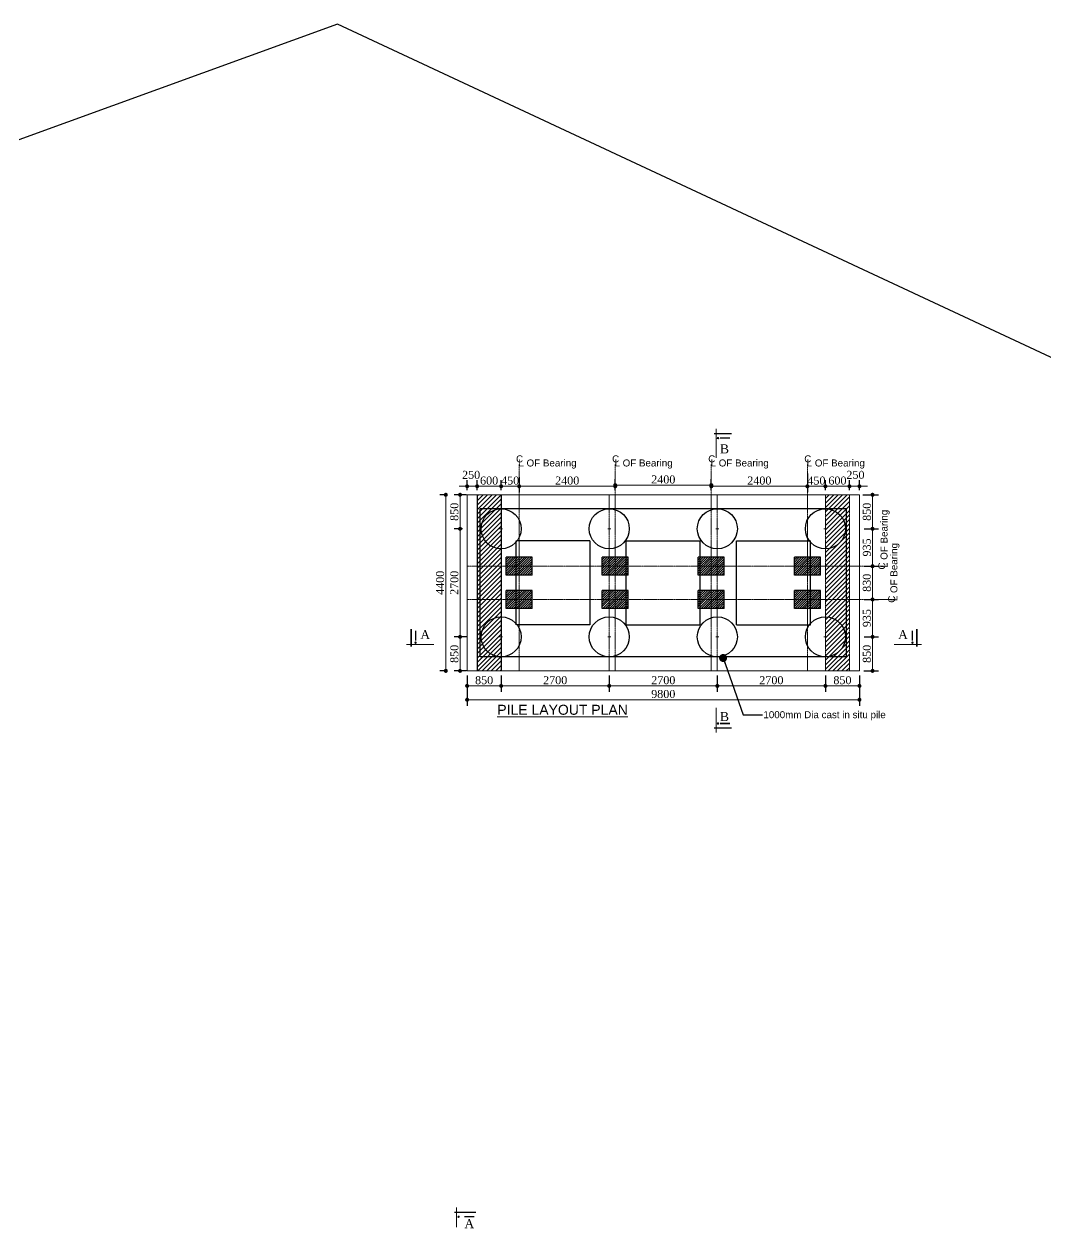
# Model space of a CAD drawing. Header units: millimetres. Extents: x -452357 to 35267, y 81803 to 461763.
# Drawn here: x -279601 to -254078, y 305054 to 335157 of the extents above; entities that cross this region are included whole.
import ezdxf

# ---------------------------------------------------------------- set-up
doc = ezdxf.new("R2010")
doc.units = ezdxf.units.MM
doc.header["$PDMODE"] = 2
doc.linetypes.add('CENTER', pattern=[2, 1.25, -0.25, 0.25, -0.25])
doc.linetypes.add('HIDDEN', pattern=[9.525, 6.35, -3.175])
doc.layers.get('Defpoints').update_dxf_attribs({"lineweight": 13})
for name, color, linetype, lineweight in [('Center Line', 34, 'Continuous', 15), ('Dimision', 96, 'Continuous', 18), ('hatch', 65, 'Continuous', 15), ('Hatching', 65, 'Continuous', 20), ('Pile', 11, 'Continuous', 15), ('Text', 7, 'Continuous', 15)]:
    doc.layers.add(name, color=color, linetype=linetype, lineweight=lineweight)
doc.layers.add('Pire Line', color=11, linetype='Continuous')
doc.styles.add('ROMANS', font='arial.ttf', dxfattribs={"height": 200})
doc.styles.get("Standard").update_dxf_attribs({"font": 'times.ttf'})
doc.linetypes.add('BATTING', pattern='A,0.00254,-2.54,[134,ltypeshp.shx,S=2.54,R=0,X=-2.54,Y=0],-5.08,[134,ltypeshp.shx,S=2.54,R=180,X=2.54,Y=0],-2.54', length=10.16254)
doc.dimstyles.new('ISO-25', dxfattribs={"dimtxt": 175, "dimasz": 100, "dimexe": 65, "dimexo": 115.625, "dimgap": 40, "dimtad": 1, "dimtoh": 1, "dimdec": 0, "dimtxsty": 'Standard', "dimblk": 'DOT', "dimcen": 300, "dimclrd": 256, "dimclre": 256, "dimclrt": 256, "dimadec": 0, "dimazin": 0, "dimtfac": 1, "dimtdec": 0, "dimtix": 1, "dimtmove": 0, "dimatfit": 3, "dimldrblk": 'DOT', "dimfxl": 75, "dimlwd": -1, "dimarcsym": 0})
pattern_1 = [(45, (99975.384, 181428.95), (-56.1266, 56.1266), [])]

# ---------------------------------------------------------------- blocks, each defined once
blk = doc.blocks.new('_Dot')
at = {"color": 0, "linetype": 'ByBlock', "lineweight": -2}
blk.add_line((-0.5, 0), (-1, 0), dxfattribs=at)
at = {"color": 0, "linetype": 'ByBlock', "const_width": 0.5}
blk.add_lwpolyline([(-0.25, 0, 1), (0.25, 0, 1)], format="xyb", close=True, dxfattribs=at)
blk = doc.blocks.new('*D639')
at = {"layer": 'Defpoints', "color": 0, "ltscale": 3, "transparency": 16777216}
for p in [(-260035, 324041), (-262435, 323609), (-262435, 323397)]:
    blk.add_point(p, dxfattribs=at)
at = {"layer": 'Dimision', "color": 1, "lineweight": -2, "ltscale": 3, "transparency": 16777216}
for p, q in [((-260035, 323925), (-260035, 323459)), ((-262435, 323513), (-262435, 323759))]:
    blk.add_line(p, q, dxfattribs=at)
at = {"layer": 'Dimision', "ltscale": 3, "transparency": 16777216}
blk.add_line((-260135, 323609), (-262335, 323609), dxfattribs=at)
at = {"layer": 'Dimision', "ltscale": 3, "transparency": 16777216, "xscale": 100, "yscale": 100, "zscale": 100, "rotation": 180}
blk.add_blockref('_Dot', (-262435, 323609), dxfattribs=at)
at = {"layer": 'Dimision', "ltscale": 3, "transparency": 16777216, "xscale": 100, "yscale": 100, "zscale": 100}
blk.add_blockref('_Dot', (-260035, 323609), dxfattribs=at)
at = {"layer": 'Dimision', "ltscale": 3, "transparency": 16777216, "insert": (-261235, 323751), "char_height": 200, "attachment_point": 5}
blk.add_mtext('2400', dxfattribs=at)
blk = doc.blocks.new('*D640')
at = {"layer": 'Defpoints', "color": 0, "ltscale": 3, "transparency": 16777216}
for p in [(-267235, 323949), (-267235, 323609), (-264835, 323397)]:
    blk.add_point(p, dxfattribs=at)
at = {"layer": 'Dimision', "color": 1, "lineweight": -2, "ltscale": 3, "transparency": 16777216}
for p, q in [((-267235, 323834), (-267235, 323459)), ((-264835, 323513), (-264835, 323759))]:
    blk.add_line(p, q, dxfattribs=at)
at = {"layer": 'Dimision', "ltscale": 3, "transparency": 16777216}
blk.add_line((-264935, 323609), (-267135, 323609), dxfattribs=at)
at = {"layer": 'Dimision', "ltscale": 3, "transparency": 16777216, "xscale": 100, "yscale": 100, "zscale": 100, "rotation": 180}
blk.add_blockref('_Dot', (-267235, 323609), dxfattribs=at)
at = {"layer": 'Dimision', "ltscale": 3, "transparency": 16777216, "xscale": 100, "yscale": 100, "zscale": 100}
blk.add_blockref('_Dot', (-264835, 323609), dxfattribs=at)
at = {"layer": 'Dimision', "ltscale": 3, "transparency": 16777216, "insert": (-266035, 323751), "char_height": 200, "attachment_point": 5}
blk.add_mtext('2400', dxfattribs=at)
blk = doc.blocks.new('*D641')
at = {"layer": 'Defpoints', "color": 0, "ltscale": 3, "transparency": 16777216}
for p in [(-267235, 323949), (-267685, 323609), (-267685, 323397)]:
    blk.add_point(p, dxfattribs=at)
at = {"layer": 'Dimision', "ltscale": 3, "transparency": 16777216}
for p, q in [((-267785, 323609), (-267885, 323609)), ((-267235, 323609), (-267685, 323609)), ((-267135, 323609), (-267035, 323609))]:
    blk.add_line(p, q, dxfattribs=at)
at = {"layer": 'Dimision', "color": 1, "lineweight": -2, "ltscale": 3, "transparency": 16777216}
for p, q in [((-267685, 323513), (-267685, 323759)), ((-267235, 323834), (-267235, 323459))]:
    blk.add_line(p, q, dxfattribs=at)
at = {"layer": 'Dimision', "ltscale": 3, "transparency": 16777216, "xscale": 100, "yscale": 100, "zscale": 100}
blk.add_blockref('_Dot', (-267685, 323609), dxfattribs=at)
at = {"layer": 'Dimision', "ltscale": 3, "transparency": 16777216, "xscale": 100, "yscale": 100, "zscale": 100, "rotation": 180}
blk.add_blockref('_Dot', (-267235, 323609), dxfattribs=at)
at = {"layer": 'Dimision', "ltscale": 3, "transparency": 16777216, "insert": (-267460, 323751), "char_height": 200, "attachment_point": 5}
blk.add_mtext('450', dxfattribs=at)
blk = doc.blocks.new('*D642')
at = {"layer": 'Defpoints', "color": 0, "ltscale": 0.25, "transparency": 16777216}
for p in [(-268285, 323609), (-268285, 323397), (-267685, 323397)]:
    blk.add_point(p, dxfattribs=at)
at = {"layer": 'Dimision', "color": 1, "lineweight": -2, "ltscale": 0.25, "transparency": 16777216}
for p, q in [((-268285, 323513), (-268285, 323759)), ((-267685, 323513), (-267685, 323759))]:
    blk.add_line(p, q, dxfattribs=at)
at = {"layer": 'Dimision', "ltscale": 0.25, "transparency": 16777216}
blk.add_line((-267785, 323609), (-268185, 323609), dxfattribs=at)
at = {"layer": 'Dimision', "ltscale": 0.25, "transparency": 16777216, "xscale": 100, "yscale": 100, "zscale": 100, "rotation": 180}
blk.add_blockref('_Dot', (-268285, 323609), dxfattribs=at)
at = {"layer": 'Dimision', "ltscale": 0.25, "transparency": 16777216, "xscale": 100, "yscale": 100, "zscale": 100}
blk.add_blockref('_Dot', (-267685, 323609), dxfattribs=at)
at = {"layer": 'Dimision', "ltscale": 0.25, "transparency": 16777216, "insert": (-267985, 323751), "char_height": 200, "attachment_point": 5}
blk.add_mtext('600', dxfattribs=at)
blk = doc.blocks.new('*D643')
at = {"layer": 'Defpoints', "color": 0, "ltscale": 0.25, "transparency": 16777216}
for p in [(-268535, 323609), (-268535, 323397), (-268285, 323397)]:
    blk.add_point(p, dxfattribs=at)
at = {"layer": 'Dimision', "ltscale": 0.25, "transparency": 16777216}
for p, q in [((-268635, 323609), (-268735, 323609)), ((-268285, 323609), (-268535, 323609)), ((-268185, 323609), (-268085, 323609))]:
    blk.add_line(p, q, dxfattribs=at)
at = {"layer": 'Dimision', "color": 1, "lineweight": -2, "ltscale": 0.25, "transparency": 16777216}
for p, q in [((-268535, 323513), (-268535, 323759)), ((-268285, 323513), (-268285, 323759))]:
    blk.add_line(p, q, dxfattribs=at)
at = {"layer": 'Dimision', "ltscale": 0.25, "transparency": 16777216, "xscale": 100, "yscale": 100, "zscale": 100}
blk.add_blockref('_Dot', (-268535, 323609), dxfattribs=at)
at = {"layer": 'Dimision', "ltscale": 0.25, "transparency": 16777216, "xscale": 100, "yscale": 100, "zscale": 100, "rotation": 180}
blk.add_blockref('_Dot', (-268285, 323609), dxfattribs=at)
at = {"layer": 'Dimision', "ltscale": 0.25, "transparency": 16777216, "insert": (-268435, 323893), "char_height": 200, "attachment_point": 5}
blk.add_mtext('250', dxfattribs=at)
blk = doc.blocks.new('*D644')
at = {"layer": 'Defpoints', "color": 0, "ltscale": 3, "transparency": 16777216}
for p in [(-260035, 323949), (-259585, 323609), (-259585, 323397)]:
    blk.add_point(p, dxfattribs=at)
at = {"layer": 'Dimision', "ltscale": 3, "transparency": 16777216}
for p, q in [((-260135, 323609), (-260235, 323609)), ((-260035, 323609), (-259585, 323609)), ((-259485, 323609), (-259385, 323609))]:
    blk.add_line(p, q, dxfattribs=at)
at = {"layer": 'Dimision', "color": 1, "lineweight": -2, "ltscale": 3, "transparency": 16777216}
for p, q in [((-260035, 323834), (-260035, 323459)), ((-259585, 323513), (-259585, 323759))]:
    blk.add_line(p, q, dxfattribs=at)
at = {"layer": 'Dimision', "ltscale": 3, "transparency": 16777216, "xscale": 100, "yscale": 100, "zscale": 100}
blk.add_blockref('_Dot', (-260035, 323609), dxfattribs=at)
at = {"layer": 'Dimision', "ltscale": 3, "transparency": 16777216, "xscale": 100, "yscale": 100, "zscale": 100, "rotation": 180}
blk.add_blockref('_Dot', (-259585, 323609), dxfattribs=at)
at = {"layer": 'Dimision', "ltscale": 3, "transparency": 16777216, "insert": (-259810, 323751), "char_height": 200, "attachment_point": 5}
blk.add_mtext('450', dxfattribs=at)
blk = doc.blocks.new('*D645')
at = {"layer": 'Defpoints', "color": 0, "ltscale": 0.25, "transparency": 16777216}
for p in [(-258985, 323609), (-259585, 323397), (-258985, 323397)]:
    blk.add_point(p, dxfattribs=at)
at = {"layer": 'Dimision', "color": 1, "lineweight": -2, "ltscale": 0.25, "transparency": 16777216}
for p, q in [((-259585, 323513), (-259585, 323759)), ((-258985, 323513), (-258985, 323759))]:
    blk.add_line(p, q, dxfattribs=at)
at = {"layer": 'Dimision', "ltscale": 0.25, "transparency": 16777216}
blk.add_line((-259485, 323609), (-259085, 323609), dxfattribs=at)
at = {"layer": 'Dimision', "ltscale": 0.25, "transparency": 16777216, "xscale": 100, "yscale": 100, "zscale": 100, "rotation": 180}
blk.add_blockref('_Dot', (-259585, 323609), dxfattribs=at)
at = {"layer": 'Dimision', "ltscale": 0.25, "transparency": 16777216, "xscale": 100, "yscale": 100, "zscale": 100}
blk.add_blockref('_Dot', (-258985, 323609), dxfattribs=at)
at = {"layer": 'Dimision', "ltscale": 0.25, "transparency": 16777216, "insert": (-259285, 323751), "char_height": 200, "attachment_point": 5}
blk.add_mtext('600', dxfattribs=at)
blk = doc.blocks.new('*D646')
at = {"layer": 'Defpoints', "color": 0, "ltscale": 0.25, "transparency": 16777216}
for p in [(-258735, 323609), (-258985, 323397), (-258735, 323397)]:
    blk.add_point(p, dxfattribs=at)
at = {"layer": 'Dimision', "ltscale": 0.25, "transparency": 16777216}
for p, q in [((-259085, 323609), (-259185, 323609)), ((-258985, 323609), (-258735, 323609)), ((-258635, 323609), (-258535, 323609))]:
    blk.add_line(p, q, dxfattribs=at)
at = {"layer": 'Dimision', "color": 1, "lineweight": -2, "ltscale": 0.25, "transparency": 16777216}
for p, q in [((-258985, 323513), (-258985, 323759)), ((-258735, 323513), (-258735, 323759))]:
    blk.add_line(p, q, dxfattribs=at)
at = {"layer": 'Dimision', "ltscale": 0.25, "transparency": 16777216, "xscale": 100, "yscale": 100, "zscale": 100}
blk.add_blockref('_Dot', (-258985, 323609), dxfattribs=at)
at = {"layer": 'Dimision', "ltscale": 0.25, "transparency": 16777216, "xscale": 100, "yscale": 100, "zscale": 100, "rotation": 180}
blk.add_blockref('_Dot', (-258735, 323609), dxfattribs=at)
at = {"layer": 'Dimision', "ltscale": 0.25, "transparency": 16777216, "insert": (-258835, 323893), "char_height": 200, "attachment_point": 5}
blk.add_mtext('250', dxfattribs=at)
blk = doc.blocks.new('*D647')
at = {"layer": 'Defpoints', "color": 0, "ltscale": 3, "transparency": 16777216}
for p in [(-268435, 323397), (-268712, 322547), (-268535, 322547)]:
    blk.add_point(p, dxfattribs=at)
at = {"layer": 'Dimision', "color": 1, "lineweight": -2, "ltscale": 3, "transparency": 16777216}
for p, q in [((-268551, 323397), (-268862, 323397)), ((-268651, 322547), (-268862, 322547))]:
    blk.add_line(p, q, dxfattribs=at)
at = {"layer": 'Dimision', "ltscale": 3, "transparency": 16777216}
blk.add_line((-268712, 323297), (-268712, 322647), dxfattribs=at)
at = {"layer": 'Dimision', "ltscale": 3, "transparency": 16777216, "xscale": 100, "yscale": 100, "zscale": 100}
for p, rotation in [((-268712, 323397), 90), ((-268712, 322547), 270)]:
    blk.add_blockref('_Dot', p, dxfattribs=dict(at, rotation=rotation))
at = {"layer": 'Dimision', "ltscale": 3, "transparency": 16777216, "insert": (-268854, 322972), "char_height": 200, "attachment_point": 5, "rotation": 90}
blk.add_mtext('850', dxfattribs=at)
blk = doc.blocks.new('*D648')
at = {"layer": 'Defpoints', "color": 0, "ltscale": 3, "transparency": 16777216}
for p in [(-268535, 322547), (-268712, 319847), (-268435, 319847)]:
    blk.add_point(p, dxfattribs=at)
at = {"layer": 'Dimision', "color": 1, "lineweight": -2, "ltscale": 3, "transparency": 16777216}
for p, q in [((-268651, 322547), (-268862, 322547)), ((-268551, 319847), (-268862, 319847))]:
    blk.add_line(p, q, dxfattribs=at)
at = {"layer": 'Dimision', "ltscale": 3, "transparency": 16777216}
blk.add_line((-268712, 322447), (-268712, 319947), dxfattribs=at)
at = {"layer": 'Dimision', "ltscale": 3, "transparency": 16777216, "xscale": 100, "yscale": 100, "zscale": 100}
for p, rotation in [((-268712, 322547), 90), ((-268712, 319847), 270)]:
    blk.add_blockref('_Dot', p, dxfattribs=dict(at, rotation=rotation))
at = {"layer": 'Dimision', "ltscale": 3, "transparency": 16777216, "insert": (-268854, 321197), "char_height": 200, "attachment_point": 5, "rotation": 90}
blk.add_mtext('2700', dxfattribs=at)
blk = doc.blocks.new('*D649')
at = {"layer": 'Defpoints', "color": 0, "ltscale": 3, "transparency": 16777216}
for p in [(-268435, 319847), (-268712, 318997), (-268435, 318997)]:
    blk.add_point(p, dxfattribs=at)
at = {"layer": 'Dimision', "color": 1, "lineweight": -2, "ltscale": 3, "transparency": 16777216}
for p, q in [((-268551, 319847), (-268862, 319847)), ((-268551, 318997), (-268862, 318997))]:
    blk.add_line(p, q, dxfattribs=at)
at = {"layer": 'Dimision', "ltscale": 3, "transparency": 16777216}
blk.add_line((-268712, 319747), (-268712, 319097), dxfattribs=at)
at = {"layer": 'Dimision', "ltscale": 3, "transparency": 16777216, "xscale": 100, "yscale": 100, "zscale": 100}
for p, rotation in [((-268712, 319847), 90), ((-268712, 318997), 270)]:
    blk.add_blockref('_Dot', p, dxfattribs=dict(at, rotation=rotation))
at = {"layer": 'Dimision', "ltscale": 3, "transparency": 16777216, "insert": (-268854, 319422), "char_height": 200, "attachment_point": 5, "rotation": 90}
blk.add_mtext('850', dxfattribs=at)
blk = doc.blocks.new('*D650')
at = {"layer": 'Defpoints', "color": 0, "ltscale": 3, "transparency": 16777216}
for p in [(-268535, 318997), (-258735, 318997), (-268535, 318276)]:
    blk.add_point(p, dxfattribs=at)
at = {"layer": 'Dimision', "color": 1, "lineweight": -2, "ltscale": 3, "transparency": 16777216}
for p, q in [((-268535, 318882), (-268535, 318126)), ((-258735, 318882), (-258735, 318126))]:
    blk.add_line(p, q, dxfattribs=at)
at = {"layer": 'Dimision', "ltscale": 3, "transparency": 16777216}
blk.add_line((-258835, 318276), (-268435, 318276), dxfattribs=at)
at = {"layer": 'Dimision', "ltscale": 3, "transparency": 16777216, "xscale": 100, "yscale": 100, "zscale": 100, "rotation": 180}
blk.add_blockref('_Dot', (-268535, 318276), dxfattribs=at)
at = {"layer": 'Dimision', "ltscale": 3, "transparency": 16777216, "xscale": 100, "yscale": 100, "zscale": 100}
blk.add_blockref('_Dot', (-258735, 318276), dxfattribs=at)
at = {"layer": 'Dimision', "ltscale": 3, "transparency": 16777216, "insert": (-263635, 318418), "char_height": 200, "attachment_point": 5}
blk.add_mtext('9800', dxfattribs=at)
blk = doc.blocks.new('*D651')
at = {"layer": 'Defpoints', "color": 0, "ltscale": 3, "transparency": 16777216}
for p in [(-269067, 323397), (-268922, 323397), (-268922, 318997)]:
    blk.add_point(p, dxfattribs=at)
at = {"layer": 'Dimision', "color": 1, "lineweight": -2, "ltscale": 3, "transparency": 16777216}
for p, q in [((-269038, 323397), (-269217, 323397)), ((-269038, 318997), (-269217, 318997))]:
    blk.add_line(p, q, dxfattribs=at)
at = {"layer": 'Dimision', "ltscale": 3, "transparency": 16777216}
blk.add_line((-269067, 319097), (-269067, 323297), dxfattribs=at)
at = {"layer": 'Dimision', "ltscale": 3, "transparency": 16777216, "xscale": 100, "yscale": 100, "zscale": 100}
for p, rotation in [((-269067, 323397), 90), ((-269067, 318997), 270)]:
    blk.add_blockref('_Dot', p, dxfattribs=dict(at, rotation=rotation))
at = {"layer": 'Dimision', "ltscale": 3, "transparency": 16777216, "insert": (-269209, 321197), "char_height": 200, "attachment_point": 5, "rotation": 90}
blk.add_mtext('4400', dxfattribs=at)
blk = doc.blocks.new('*D652')
at = {"layer": 'Defpoints', "color": 0, "ltscale": 3, "transparency": 16777216}
for p in [(-258731, 320782), (-258407, 320782), (-258735, 319847)]:
    blk.add_point(p, dxfattribs=at)
at = {"layer": 'Dimision', "color": 1, "lineweight": -2, "ltscale": 3, "transparency": 16777216}
for p, q in [((-258615, 320782), (-258257, 320782)), ((-258620, 319847), (-258257, 319847))]:
    blk.add_line(p, q, dxfattribs=at)
at = {"layer": 'Dimision', "ltscale": 3, "transparency": 16777216}
blk.add_line((-258407, 319947), (-258407, 320682), dxfattribs=at)
at = {"layer": 'Dimision', "ltscale": 3, "transparency": 16777216, "xscale": 100, "yscale": 100, "zscale": 100}
for p, rotation in [((-258407, 320782), 90), ((-258407, 319847), 270)]:
    blk.add_blockref('_Dot', p, dxfattribs=dict(at, rotation=rotation))
at = {"layer": 'Dimision', "ltscale": 3, "transparency": 16777216, "insert": (-258549, 320315), "char_height": 200, "attachment_point": 5, "rotation": 90}
blk.add_mtext('935', dxfattribs=at)
blk = doc.blocks.new('*D653')
at = {"layer": 'Defpoints', "color": 0, "ltscale": 3, "transparency": 16777216}
for p in [(-258736, 321612), (-258407, 321612), (-258731, 320782)]:
    blk.add_point(p, dxfattribs=at)
at = {"layer": 'Dimision', "color": 1, "lineweight": -2, "ltscale": 3, "transparency": 16777216}
for p, q in [((-258621, 321612), (-258257, 321612)), ((-258615, 320782), (-258257, 320782))]:
    blk.add_line(p, q, dxfattribs=at)
at = {"layer": 'Dimision', "ltscale": 3, "transparency": 16777216}
blk.add_line((-258407, 320882), (-258407, 321512), dxfattribs=at)
at = {"layer": 'Dimision', "ltscale": 3, "transparency": 16777216, "xscale": 100, "yscale": 100, "zscale": 100}
for p, rotation in [((-258407, 321612), 90), ((-258407, 320782), 270)]:
    blk.add_blockref('_Dot', p, dxfattribs=dict(at, rotation=rotation))
at = {"layer": 'Dimision', "ltscale": 3, "transparency": 16777216, "insert": (-258549, 321197), "char_height": 200, "attachment_point": 5, "rotation": 90}
blk.add_mtext('830', dxfattribs=at)
blk = doc.blocks.new('*D654')
at = {"layer": 'Defpoints', "color": 0, "ltscale": 3, "transparency": 16777216}
for p in [(-258735, 322547), (-258407, 322547), (-258736, 321612)]:
    blk.add_point(p, dxfattribs=at)
at = {"layer": 'Dimision', "color": 1, "lineweight": -2, "ltscale": 3, "transparency": 16777216}
for p, q in [((-258620, 322547), (-258257, 322547)), ((-258621, 321612), (-258257, 321612))]:
    blk.add_line(p, q, dxfattribs=at)
at = {"layer": 'Dimision', "ltscale": 3, "transparency": 16777216}
blk.add_line((-258407, 321712), (-258407, 322447), dxfattribs=at)
at = {"layer": 'Dimision', "ltscale": 3, "transparency": 16777216, "xscale": 100, "yscale": 100, "zscale": 100}
for p, rotation in [((-258407, 322547), 90), ((-258407, 321612), 270)]:
    blk.add_blockref('_Dot', p, dxfattribs=dict(at, rotation=rotation))
at = {"layer": 'Dimision', "ltscale": 3, "transparency": 16777216, "insert": (-258549, 322080), "char_height": 200, "attachment_point": 5, "rotation": 90}
blk.add_mtext('935', dxfattribs=at)
blk = doc.blocks.new('*D655')
at = {"layer": 'Defpoints', "color": 0, "ltscale": 3, "transparency": 16777216}
for p in [(-258735, 319847), (-258737, 318997), (-258407, 318997)]:
    blk.add_point(p, dxfattribs=at)
at = {"layer": 'Dimision', "color": 1, "lineweight": -2, "ltscale": 3, "transparency": 16777216}
for p, q in [((-258620, 319847), (-258257, 319847)), ((-258622, 318997), (-258257, 318997))]:
    blk.add_line(p, q, dxfattribs=at)
at = {"layer": 'Dimision', "ltscale": 3, "transparency": 16777216}
blk.add_line((-258407, 319747), (-258407, 319097), dxfattribs=at)
at = {"layer": 'Dimision', "ltscale": 3, "transparency": 16777216, "xscale": 100, "yscale": 100, "zscale": 100}
for p, rotation in [((-258407, 319847), 90), ((-258407, 318997), 270)]:
    blk.add_blockref('_Dot', p, dxfattribs=dict(at, rotation=rotation))
at = {"layer": 'Dimision', "ltscale": 3, "transparency": 16777216, "insert": (-258549, 319422), "char_height": 200, "attachment_point": 5, "rotation": 90}
blk.add_mtext('850', dxfattribs=at)
blk = doc.blocks.new('*D656')
at = {"layer": 'Defpoints', "color": 0, "ltscale": 3, "transparency": 16777216}
for p in [(-258764, 323397), (-258407, 323397), (-258735, 322547)]:
    blk.add_point(p, dxfattribs=at)
at = {"layer": 'Dimision', "color": 1, "lineweight": -2, "ltscale": 3, "transparency": 16777216}
for p, q in [((-258649, 323397), (-258257, 323397)), ((-258620, 322547), (-258257, 322547))]:
    blk.add_line(p, q, dxfattribs=at)
at = {"layer": 'Dimision', "ltscale": 3, "transparency": 16777216}
blk.add_line((-258407, 322647), (-258407, 323297), dxfattribs=at)
at = {"layer": 'Dimision', "ltscale": 3, "transparency": 16777216, "xscale": 100, "yscale": 100, "zscale": 100}
for p, rotation in [((-258407, 323397), 90), ((-258407, 322547), 270)]:
    blk.add_blockref('_Dot', p, dxfattribs=dict(at, rotation=rotation))
at = {"layer": 'Dimision', "ltscale": 3, "transparency": 16777216, "insert": (-258549, 322972), "char_height": 200, "attachment_point": 5, "rotation": 90}
blk.add_mtext('850', dxfattribs=at)
blk = doc.blocks.new('*D657')
at = {"layer": 'Defpoints', "color": 0, "ltscale": 3, "transparency": 16777216}
for p in [(-268535, 318997), (-267685, 318997), (-267685, 318621)]:
    blk.add_point(p, dxfattribs=at)
at = {"layer": 'Dimision', "color": 1, "lineweight": -2, "ltscale": 3, "transparency": 16777216}
for p, q in [((-268535, 318882), (-268535, 318471)), ((-267685, 318882), (-267685, 318471))]:
    blk.add_line(p, q, dxfattribs=at)
at = {"layer": 'Dimision', "ltscale": 3, "transparency": 16777216}
blk.add_line((-268435, 318621), (-267785, 318621), dxfattribs=at)
at = {"layer": 'Dimision', "ltscale": 3, "transparency": 16777216, "xscale": 100, "yscale": 100, "zscale": 100, "rotation": 180}
blk.add_blockref('_Dot', (-268535, 318621), dxfattribs=at)
at = {"layer": 'Dimision', "ltscale": 3, "transparency": 16777216, "xscale": 100, "yscale": 100, "zscale": 100}
blk.add_blockref('_Dot', (-267685, 318621), dxfattribs=at)
at = {"layer": 'Dimision', "ltscale": 3, "transparency": 16777216, "insert": (-268110, 318763), "char_height": 200, "attachment_point": 5}
blk.add_mtext('850', dxfattribs=at)
blk = doc.blocks.new('*D658')
at = {"layer": 'Defpoints', "color": 0, "ltscale": 0.25, "transparency": 16777216}
for p in [(-264835, 323638), (-264835, 323426), (-262435, 323397)]:
    blk.add_point(p, dxfattribs=at)
at = {"layer": 'Dimision', "color": 1, "lineweight": -2, "ltscale": 0.25, "transparency": 16777216}
for p, q in [((-264835, 323541), (-264835, 323788)), ((-262435, 323513), (-262435, 323788))]:
    blk.add_line(p, q, dxfattribs=at)
at = {"layer": 'Dimision', "ltscale": 0.25, "transparency": 16777216}
blk.add_line((-262535, 323638), (-264735, 323638), dxfattribs=at)
at = {"layer": 'Dimision', "ltscale": 0.25, "transparency": 16777216, "xscale": 100, "yscale": 100, "zscale": 100, "rotation": 180}
blk.add_blockref('_Dot', (-264835, 323638), dxfattribs=at)
at = {"layer": 'Dimision', "ltscale": 0.25, "transparency": 16777216, "xscale": 100, "yscale": 100, "zscale": 100}
blk.add_blockref('_Dot', (-262435, 323638), dxfattribs=at)
at = {"layer": 'Dimision', "ltscale": 0.25, "transparency": 16777216, "insert": (-263635, 323779), "char_height": 200, "attachment_point": 5}
blk.add_mtext('2400', dxfattribs=at)
blk = doc.blocks.new('*D659')
at = {"layer": 'Defpoints', "color": 0, "ltscale": 0.25, "transparency": 16777216}
for p in [(-267685, 318997), (-264985, 318997), (-264985, 318621)]:
    blk.add_point(p, dxfattribs=at)
at = {"layer": 'Dimision', "color": 1, "lineweight": -2, "ltscale": 0.25, "transparency": 16777216}
for p, q in [((-267685, 318882), (-267685, 318471)), ((-264985, 318882), (-264985, 318471))]:
    blk.add_line(p, q, dxfattribs=at)
at = {"layer": 'Dimision', "ltscale": 0.25, "transparency": 16777216}
blk.add_line((-267585, 318621), (-265085, 318621), dxfattribs=at)
at = {"layer": 'Dimision', "ltscale": 0.25, "transparency": 16777216, "xscale": 100, "yscale": 100, "zscale": 100, "rotation": 180}
blk.add_blockref('_Dot', (-267685, 318621), dxfattribs=at)
at = {"layer": 'Dimision', "ltscale": 0.25, "transparency": 16777216, "xscale": 100, "yscale": 100, "zscale": 100}
blk.add_blockref('_Dot', (-264985, 318621), dxfattribs=at)
at = {"layer": 'Dimision', "ltscale": 0.25, "transparency": 16777216, "insert": (-266335, 318763), "char_height": 200, "attachment_point": 5}
blk.add_mtext('2700', dxfattribs=at)
blk = doc.blocks.new('*D660')
at = {"layer": 'Defpoints', "color": 0, "ltscale": 0.25, "transparency": 16777216}
for p in [(-264985, 318997), (-262285, 318997), (-262285, 318621)]:
    blk.add_point(p, dxfattribs=at)
at = {"layer": 'Dimision', "color": 1, "lineweight": -2, "ltscale": 0.25, "transparency": 16777216}
for p, q in [((-264985, 318882), (-264985, 318471)), ((-262285, 318882), (-262285, 318471))]:
    blk.add_line(p, q, dxfattribs=at)
at = {"layer": 'Dimision', "ltscale": 0.25, "transparency": 16777216}
blk.add_line((-264885, 318621), (-262385, 318621), dxfattribs=at)
at = {"layer": 'Dimision', "ltscale": 0.25, "transparency": 16777216, "xscale": 100, "yscale": 100, "zscale": 100, "rotation": 180}
blk.add_blockref('_Dot', (-264985, 318621), dxfattribs=at)
at = {"layer": 'Dimision', "ltscale": 0.25, "transparency": 16777216, "xscale": 100, "yscale": 100, "zscale": 100}
blk.add_blockref('_Dot', (-262285, 318621), dxfattribs=at)
at = {"layer": 'Dimision', "ltscale": 0.25, "transparency": 16777216, "insert": (-263635, 318763), "char_height": 200, "attachment_point": 5}
blk.add_mtext('2700', dxfattribs=at)
blk = doc.blocks.new('*D661')
at = {"layer": 'Defpoints', "color": 0, "ltscale": 0.25, "transparency": 16777216}
for p in [(-262285, 318997), (-259585, 318997), (-259585, 318621)]:
    blk.add_point(p, dxfattribs=at)
at = {"layer": 'Dimision', "color": 1, "lineweight": -2, "ltscale": 0.25, "transparency": 16777216}
for p, q in [((-262285, 318882), (-262285, 318471)), ((-259585, 318882), (-259585, 318471))]:
    blk.add_line(p, q, dxfattribs=at)
at = {"layer": 'Dimision', "ltscale": 0.25, "transparency": 16777216}
blk.add_line((-262185, 318621), (-259685, 318621), dxfattribs=at)
at = {"layer": 'Dimision', "ltscale": 0.25, "transparency": 16777216, "xscale": 100, "yscale": 100, "zscale": 100, "rotation": 180}
blk.add_blockref('_Dot', (-262285, 318621), dxfattribs=at)
at = {"layer": 'Dimision', "ltscale": 0.25, "transparency": 16777216, "xscale": 100, "yscale": 100, "zscale": 100}
blk.add_blockref('_Dot', (-259585, 318621), dxfattribs=at)
at = {"layer": 'Dimision', "ltscale": 0.25, "transparency": 16777216, "insert": (-260935, 318763), "char_height": 200, "attachment_point": 5}
blk.add_mtext('2700', dxfattribs=at)
blk = doc.blocks.new('*D662')
at = {"layer": 'Defpoints', "color": 0, "ltscale": 0.25, "transparency": 16777216}
for p in [(-259585, 318997), (-258735, 318997), (-258735, 318621)]:
    blk.add_point(p, dxfattribs=at)
at = {"layer": 'Dimision', "color": 1, "lineweight": -2, "ltscale": 0.25, "transparency": 16777216}
for p, q in [((-259585, 318882), (-259585, 318471)), ((-258735, 318882), (-258735, 318471))]:
    blk.add_line(p, q, dxfattribs=at)
at = {"layer": 'Dimision', "ltscale": 0.25, "transparency": 16777216}
blk.add_line((-259485, 318621), (-258835, 318621), dxfattribs=at)
at = {"layer": 'Dimision', "ltscale": 0.25, "transparency": 16777216, "xscale": 100, "yscale": 100, "zscale": 100, "rotation": 180}
blk.add_blockref('_Dot', (-259585, 318621), dxfattribs=at)
at = {"layer": 'Dimision', "ltscale": 0.25, "transparency": 16777216, "xscale": 100, "yscale": 100, "zscale": 100}
blk.add_blockref('_Dot', (-258735, 318621), dxfattribs=at)
at = {"layer": 'Dimision', "ltscale": 0.25, "transparency": 16777216, "insert": (-259160, 318763), "char_height": 200, "attachment_point": 5}
blk.add_mtext('850', dxfattribs=at)

msp = doc.modelspace()

# ---------------------------------------------------------------- hatches: boundary and pattern name
at = {"layer": 'hatch', "ltscale": 10}
h = msp.add_hatch(dxfattribs=at)
h.set_pattern_fill('_USER', color=256, scale=40, angle=45, style=0, pattern_type=0)
h.set_pattern_definition([(45, (118796.564, 208457.382), (-28.2842712, 28.2842712), [])])
h.paths.add_polyline_path([(-267560.1, 321387.4), (-267560.1, 321837.4), (-266910.1, 321837.4), (-266910.1, 321387.4)])
h = msp.add_hatch(dxfattribs=at)
h.set_pattern_fill('_USER', color=256, scale=40, angle=45, style=0, pattern_type=0)
h.set_pattern_definition([(45, (121196.564, 208457.382), (-28.2842712, 28.2842712), [])])
h.paths.add_polyline_path([(-265160.1, 321387.4), (-265160.1, 321837.4), (-264510.1, 321837.4), (-264510.1, 321387.4)])
h = msp.add_hatch(dxfattribs=at)
h.set_pattern_fill('_USER', color=256, scale=40, angle=45, style=0, pattern_type=0)
h.set_pattern_definition([(45, (123596.564, 208457.382), (-28.2842712, 28.2842712), [])])
h.paths.add_polyline_path([(-262760.1, 321387.4), (-262760.1, 321837.4), (-262110.1, 321837.4), (-262110.1, 321387.4)])
h = msp.add_hatch(dxfattribs=at)
h.set_pattern_fill('_USER', color=256, scale=40, angle=45, style=0, pattern_type=0)
h.set_pattern_definition([(45, (125996.564, 208457.382), (-28.2842712, 28.2842712), [])])
h.paths.add_polyline_path([(-260360.1, 321387.4), (-260360.1, 321837.4), (-259710.1, 321837.4), (-259710.1, 321387.4)])
h = msp.add_hatch(dxfattribs=at)
h.set_pattern_fill('_USER', color=256, scale=40, angle=45, style=0, pattern_type=0)
h.set_pattern_definition([(45, (118796.564, 207627.382), (-28.2842712, 28.2842712), [])])
h.paths.add_polyline_path([(-267560.1, 320557.4), (-267560.1, 321007.4), (-266910.1, 321007.4), (-266910.1, 320557.4)])
h = msp.add_hatch(dxfattribs=at)
h.set_pattern_fill('_USER', color=256, scale=40, angle=45, style=0, pattern_type=0)
h.set_pattern_definition([(45, (121196.564, 207627.382), (-28.2842712, 28.2842712), [])])
h.paths.add_polyline_path([(-265160.1, 320557.4), (-265160.1, 321007.4), (-264510.1, 321007.4), (-264510.1, 320557.4)])
h = msp.add_hatch(dxfattribs=at)
h.set_pattern_fill('_USER', color=256, scale=40, angle=45, style=0, pattern_type=0)
h.set_pattern_definition([(45, (123596.564, 207627.382), (-28.2842712, 28.2842712), [])])
h.paths.add_polyline_path([(-262760.1, 320557.4), (-262760.1, 321007.4), (-262110.1, 321007.4), (-262110.1, 320557.4)])
h = msp.add_hatch(dxfattribs=at)
h.set_pattern_fill('_USER', color=256, scale=40, angle=45, style=0, pattern_type=0)
h.set_pattern_definition([(45, (125996.564, 207627.382), (-28.2842712, 28.2842712), [])])
h.paths.add_polyline_path([(-260360.1, 320557.4), (-260360.1, 321007.4), (-259710.1, 321007.4), (-259710.1, 320557.4)])
at = {"layer": 'Hatching', "ltscale": 0.25}
h = msp.add_hatch(dxfattribs=at)
h.set_pattern_fill('ANSI31', color=256, scale=25)
h.set_pattern_definition(pattern_1)
h.paths.add_polyline_path([(-268285.1, 323397.4), (-267685.1, 323397.4), (-267685.1, 318997.4), (-268285.1, 318997.4)])
h = msp.add_hatch(dxfattribs=at)
h.set_pattern_fill('ANSI31', color=256, scale=25)
h.set_pattern_definition(pattern_1)
h.paths.add_polyline_path([(-258985.1, 323397.4), (-259585.1, 323397.4), (-259585.1, 318997.4), (-258985.1, 318997.4)])
at = {"layer": 'Text'}
for points in [[(-262249.4, 324812.7, 1), (-262285.3, 324812.7, 1)], [(-269822.8, 319720.7, 1), (-269822.8, 319684.8, 1)], [(-257412.6, 319720.7, -1), (-257412.6, 319684.8, -1)], [(-262249.4, 317682, -1), (-262285.3, 317682, -1)], [(-268732, 305358.4, 1), (-268767.8, 305358.4, 1)]]:
    msp.add_hatch(color=256, dxfattribs=at).paths.add_polyline_path(points)

# ---------------------------------------------------------------- linework, layer by layer
at = {"layer": 'Center Line', "linetype": 'CENTER'}
for p, q in [((-267235.1, 318997.4), (-267235.1, 324151.5)), ((-264835.1, 318997.4), (-264835.1, 324151.5)), ((-262435.1, 318997.4), (-262435.1, 324151.5)), ((-260035.1, 318997.4), (-260035.1, 324151.5)), ((-267685.1, 318997.4), (-267685.1, 323397.4)), ((-264985.1, 318997.4), (-264985.1, 323397.4)), ((-262285.1, 318997.4), (-262285.1, 323397.4)), ((-259585.1, 318997.4), (-259585.1, 323397.4)), ((-259585.1, 318997.4), (-259585.1, 323397.4)), ((-259585.1, 318997.4), (-259585.1, 323397.4)), ((-258985.1, 318997.4), (-258985.1, 323397.4)), ((-268535.1, 321612.4), (-258136.7, 321612.4)), ((-268535.1, 320782.4), (-257856.2, 320782.4))]:
    msp.add_line(p, q, dxfattribs=at)
at = {"layer": 'Center Line'}
for p, q in [((-267647.6, 322547.4), (-267722.6, 322547.4)), ((-267685.1, 322584.9), (-267685.1, 322509.9)), ((-264947.6, 322547.4), (-265022.6, 322547.4)), ((-264985.1, 322584.9), (-264985.1, 322509.9)), ((-262247.6, 322547.4), (-262322.6, 322547.4)), ((-262285.1, 322584.9), (-262285.1, 322509.9)), ((-259547.6, 322547.4), (-259622.6, 322547.4)), ((-259585.1, 322584.9), (-259585.1, 322509.9)), ((-267647.6, 319847.4), (-267722.6, 319847.4)), ((-267685.1, 319884.9), (-267685.1, 319809.9)), ((-264947.6, 319847.4), (-265022.6, 319847.4)), ((-264985.1, 319884.9), (-264985.1, 319809.9)), ((-262247.6, 319847.4), (-262322.6, 319847.4)), ((-262285.1, 319884.9), (-262285.1, 319809.9)), ((-259547.6, 319847.4), (-259622.6, 319847.4)), ((-259585.1, 319884.9), (-259585.1, 319809.9))]:
    msp.add_line(p, q, dxfattribs=at)
at = {"layer": 'Dimision', "ltscale": 3}
msp.add_line((-268798, 305097.3), (-268798, 305587.3), dxfattribs=at)
at = {"layer": 'Pile', "ltscale": 3}
for p, q in [((-268535.1, 323397.4), (-258735.1, 323397.4)), ((-268535.1, 318997.4), (-268535.1, 323397.4)), ((-258735.1, 323397.4), (-258735.1, 318997.4)), ((-268535.1, 318997.4), (-258735.1, 318997.4))]:
    msp.add_line(p, q, dxfattribs=at)
at = {"layer": 'Pire Line', "linetype": 'HIDDEN', "ltscale": 0.2}
for p, q in [((-268285.1, 323397.4), (-268285.1, 318997.4)), ((-267685.1, 323397.4), (-267685.1, 318997.4)), ((-268210.1, 319347.4), (-268210.1, 323047.4)), ((-259060.1, 323047.4), (-268210.1, 323047.4)), ((-259060.1, 319347.4), (-259060.1, 323047.4)), ((-267310.1, 320147.4), (-267310.1, 322247.4)), ((-265460.1, 322247.4), (-267310.1, 322247.4)), ((-265460.1, 320147.4), (-265460.1, 322247.4)), ((-264560.1, 320147.4), (-264560.1, 322247.4)), ((-264560.1, 322247.4), (-262710.1, 322247.4)), ((-262710.1, 320147.4), (-262710.1, 322247.4)), ((-261810.1, 322247.4), (-259960.1, 322247.4)), ((-261810.1, 320147.4), (-261810.1, 322247.4)), ((-259960.1, 320147.4), (-259960.1, 322247.4)), ((-265460.1, 320147.4), (-267310.1, 320147.4)), ((-264560.1, 320147.4), (-262710.1, 320147.4)), ((-261810.1, 320147.4), (-259960.1, 320147.4)), ((-259060.1, 319347.4), (-268210.1, 319347.4))]:
    msp.add_line(p, q, dxfattribs=at)
at = {"layer": 'Pire Line', "ltscale": 5}
for p, q in [((-267560.1, 321387.4), (-267560.1, 321837.4)), ((-266910.1, 321837.4), (-267560.1, 321837.4)), ((-266910.1, 321387.4), (-266910.1, 321837.4)), ((-265160.1, 321387.4), (-265160.1, 321837.4)), ((-264510.1, 321837.4), (-265160.1, 321837.4)), ((-264510.1, 321387.4), (-264510.1, 321837.4)), ((-262760.1, 321387.4), (-262760.1, 321837.4)), ((-262110.1, 321837.4), (-262760.1, 321837.4)), ((-262110.1, 321387.4), (-262110.1, 321837.4)), ((-260360.1, 321387.4), (-260360.1, 321837.4)), ((-259710.1, 321837.4), (-260360.1, 321837.4)), ((-259710.1, 321387.4), (-259710.1, 321837.4)), ((-266910.1, 321387.4), (-267560.1, 321387.4)), ((-264510.1, 321387.4), (-265160.1, 321387.4)), ((-262110.1, 321387.4), (-262760.1, 321387.4)), ((-259710.1, 321387.4), (-260360.1, 321387.4)), ((-267560.1, 320557.4), (-267560.1, 321007.4)), ((-266910.1, 321007.4), (-267560.1, 321007.4)), ((-266910.1, 320557.4), (-266910.1, 321007.4)), ((-265160.1, 320557.4), (-265160.1, 321007.4)), ((-264510.1, 321007.4), (-265160.1, 321007.4)), ((-264510.1, 320557.4), (-264510.1, 321007.4)), ((-262760.1, 320557.4), (-262760.1, 321007.4)), ((-262110.1, 321007.4), (-262760.1, 321007.4)), ((-262110.1, 320557.4), (-262110.1, 321007.4)), ((-260360.1, 320557.4), (-260360.1, 321007.4)), ((-259710.1, 321007.4), (-260360.1, 321007.4)), ((-259710.1, 320557.4), (-259710.1, 321007.4)), ((-266910.1, 320557.4), (-267560.1, 320557.4)), ((-264510.1, 320557.4), (-265160.1, 320557.4)), ((-262110.1, 320557.4), (-262760.1, 320557.4)), ((-259710.1, 320557.4), (-260360.1, 320557.4))]:
    msp.add_line(p, q, dxfattribs=at)
at = {"layer": 'Pire Line', "color": 2, "linetype": 'BATTING', "ltscale": 150}
msp.add_lwpolyline([(-246968.6, 266846), (-234224.6, 294117.6), (-244497.1, 322412.9), (-271768.7, 335157), (-300064.1, 324884.4), (-312808.1, 297612.8), (-302535.6, 269317.5), (-275264, 256573.4)], close=True, dxfattribs=at)
at = {"layer": 'Pire Line', "ltscale": 0.25}
for centre in [(-267685.1, 322547.4), (-264985.1, 322547.4), (-262285.1, 322547.4), (-259585.1, 322547.4), (-267685.1, 319847.4), (-264985.1, 319847.4), (-262285.1, 319847.4), (-259585.1, 319847.4)]:
    msp.add_circle(centre, 500, dxfattribs=at)
at = {"layer": 'Text'}
for p, q in [((-262315.5, 324322.2), (-262315.5, 325041.5)), ((-269367.6, 319654.6), (-270051.7, 319654.6)), ((-257867.9, 319654.6), (-257183.7, 319654.6)), ((-262315.5, 318072.6), (-262315.5, 317453.2))]:
    msp.add_line(p, q, dxfattribs=at)
at = {"layer": 'Text', "const_width": 35.9}
for points in [[(-262370.4, 324922.9), (-261928, 324922.9)], [(-262221.9, 324812.7), (-261972.3, 324812.7)], [(-269933.1, 319599.7), (-269933.1, 320042.1)], [(-269822.8, 319748.2), (-269822.8, 319997.8)], [(-257412.6, 319748.2), (-257412.6, 319997.8)], [(-257302.4, 319599.7), (-257302.4, 320042.1)], [(-262370.4, 317571.8), (-261928, 317571.8)], [(-262221.9, 317682), (-261972.3, 317682)], [(-268852.9, 305468.6), (-268310.5, 305468.6)], [(-268604.4, 305358.4), (-268354.9, 305358.4)]]:
    msp.add_lwpolyline(points, dxfattribs=at)
at = {"layer": 'Text'}
for centre in [(-262267.4, 324812.7), (-269822.8, 319702.8), (-257412.6, 319702.8), (-262267.4, 317682), (-268749.9, 305358.4)]:
    msp.add_circle(centre, 17.9, dxfattribs=at)

# ---------------------------------------------------------------- texts
for s, p in [('B', (-262219.2, 324431.6)), ('A', (-269703.8, 319789.5)), ('A', (-257769.5, 319789.5)), ('B', (-262219.2, 317743.9)), ('A', (-268601.8, 305072.4))]:
    msp.add_text(s, height=224.2, dxfattribs=at).set_placement(p)
at = {"layer": 'Text', "attachment_point": 1, "style": 'ROMANS'}
for s, insert, char_height, width in [('C', (-267313.1, 324381.1), 175, 8235.459), ('L OF Bearing', (-267253.8, 324279.2), 175, 8235.459), ('C', (-264913.1, 324381.1), 175, 8235.459), ('L OF Bearing', (-264853.8, 324279.2), 175, 8235.459), ('C', (-262513.1, 324381.1), 175, 8235.459), ('L OF Bearing', (-262453.8, 324279.2), 175, 8235.459), ('C', (-260113.1, 324381.1), 175, 8235.459), ('L OF Bearing', (-260053.8, 324279.2), 175, 8235.459), ('{\\LPILE LAYOUT PLAN }', (-267780.7, 318150), 250, 17029.005), ('1000mm Dia cast in situ pile ', (-261134.2, 317989.9), 175, 8235.459)]:
    msp.add_mtext(s, dxfattribs=dict(at, insert=insert, char_height=char_height, width=width))
at = {"layer": 'Text', "char_height": 175, "width": 8235.459, "attachment_point": 3, "rotation": 90, "style": 'ROMANS'}
for s, insert in [('L OF Bearing', (-258208.8, 323022.3)), ('L OF Bearing', (-257961.9, 322192.3)), ('C', (-258265.2, 321704.8)), ('C', (-258018.4, 320874.8))]:
    msp.add_mtext(s, dxfattribs=dict(at, insert=insert))

# ---------------------------------------------------------------- dimensions: what is measured, and where the dimension line sits
at = {"layer": 'Dimision', "ltscale": 0.25}
dim = msp.add_linear_dim(base=(-268535.1, 323609.4), p1=(-268285.1, 323397.4), p2=(-268535.1, 323397.4), dimstyle='ISO-25', override={"dimtxt": 200, "dimexe": 150, "dimclre": 1, "dimtmove": 1}, dxfattribs=at)
dim.commit()
dim.dimension.update_dxf_attribs({"geometry": '*D643', "text_midpoint": (-268435.1, 323751.2), "dimtype": 160})
at = {"layer": 'Dimision', "ltscale": 3}
for base, p1, p2, override, picture, middle in [((-267685.1, 323609.4), (-267235, 323949.1), (-267685.1, 323397.4), {"dimtxt": 200, "dimexe": 150, "dimse1": 0, "dimse2": 0, "dimclre": 1, "dimfxlon": 0}, '*D641', (-267460, 323751.2)), ((-267235, 323609.4), (-264835.1, 323397.4), (-267235, 323949.1), {"dimtxt": 200, "dimexe": 150, "dimclre": 1}, '*D640', (-266035, 323751.2)), ((-262435.1, 323609.4), (-260035.1, 324040.9), (-262435.1, 323397.4), {"dimtxt": 200, "dimexe": 150, "dimclre": 1}, '*D639', (-261235.1, 323751.2)), ((-268535.1, 318275.7), (-258735.1, 318997.4), (-268535.1, 318997.4), {"dimtxt": 200, "dimexe": 150, "dimclre": 1}, '*D650', (-263635.1, 318417.7)), ((-267685.1, 318620.9), (-268535.1, 318997.4), (-267685.1, 318997.4), {"dimtxt": 200, "dimexe": 150, "dimclre": 1}, '*D657', (-268110.1, 318762.6))]:
    dim = msp.add_linear_dim(base=base, p1=p1, p2=p2, dimstyle='ISO-25', override=override, dxfattribs=at)
    dim.commit()
    dim.dimension.update_dxf_attribs({"geometry": picture, "text_midpoint": middle})
at = {"layer": 'Dimision', "ltscale": 0.25}
for base, p1, p2, picture, middle in [((-264835.1, 323637.6), (-262435.1, 323397.4), (-264835.1, 323425.5), '*D658', (-263635.1, 323779.3)), ((-268285.1, 323609.4), (-267685.1, 323397.4), (-268285.1, 323397.4), '*D642', (-267985.1, 323751.2)), ((-264985.1, 318620.9), (-267685.1, 318997.4), (-264985.1, 318997.4), '*D659', (-266335.1, 318762.9)), ((-262285.1, 318620.9), (-264985.1, 318997.4), (-262285.1, 318997.4), '*D660', (-263635.1, 318762.9)), ((-259585.1, 318620.9), (-262285.1, 318997.4), (-259585.1, 318997.4), '*D661', (-260935.1, 318762.9)), ((-258735.1, 318620.9), (-259585.1, 318997.4), (-258735.1, 318997.4), '*D662', (-259160.1, 318762.6))]:
    dim = msp.add_linear_dim(base=base, p1=p1, p2=p2, dimstyle='ISO-25', override={"dimtxt": 200, "dimexe": 150, "dimclre": 1, "dimtmove": 1}, dxfattribs=at)
    dim.commit()
    dim.dimension.update_dxf_attribs({"geometry": picture, "text_midpoint": middle})
at = {"layer": 'Dimision', "ltscale": 3}
for base, p1, p2, angle, override, picture, middle in [((-259585.1, 323609.4), (-260035.3, 323949.1), (-259585.1, 323397.4), 180, {"dimtxt": 200, "dimexe": 150, "dimse1": 0, "dimse2": 0, "dimclre": 1, "dimfxlon": 0}, '*D644', (-259810.2, 323751.2)), ((-269067.1, 323397.4), (-268922.3, 318997.4), (-268922.3, 323397.4), 90, {"dimtxt": 200, "dimexe": 150, "dimclre": 1}, '*D651', (-269208.9, 321197.4)), ((-268712.3, 322547.4), (-268435.1, 323397.4), (-268535.1, 322547.4), 90, {"dimtxt": 200, "dimexe": 150, "dimclre": 1}, '*D647', (-268854, 322972.4)), ((-258407, 323397.4), (-258735.1, 322547.4), (-258764.5, 323397.4), 90, {"dimtxt": 200, "dimexe": 150, "dimclre": 1}, '*D656', (-258548.7, 322972.4)), ((-268712.3, 319847.4), (-268535.1, 322547.4), (-268435.1, 319847.4), 90, {"dimtxt": 200, "dimexe": 150, "dimclre": 1}, '*D648', (-268854.3, 321197.4)), ((-258407.2, 322547.4), (-258736.2, 321612.4), (-258735.1, 322547.4), 90, {"dimtxt": 200, "dimexe": 150, "dimclre": 1}, '*D654', (-258549.2, 322079.9)), ((-258406.9, 321612.4), (-258730.5, 320782.4), (-258736.2, 321612.4), 90, {"dimtxt": 200, "dimexe": 150, "dimclre": 1}, '*D653', (-258548.6, 321197.4)), ((-258406.9, 320782.4), (-258735.1, 319847.4), (-258730.5, 320782.4), 90, {"dimtxt": 200, "dimexe": 150, "dimclre": 1}, '*D652', (-258548.9, 320314.9)), ((-268712.3, 318997.4), (-268435.1, 319847.4), (-268435.1, 318997.4), 90, {"dimtxt": 200, "dimexe": 150, "dimclre": 1}, '*D649', (-268854, 319422.4)), ((-258406.9, 318997.4), (-258735.1, 319847.4), (-258737.1, 318997.4), 90, {"dimtxt": 200, "dimexe": 150, "dimclre": 1}, '*D655', (-258548.6, 319422.4))]:
    dim = msp.add_linear_dim(base=base, p1=p1, p2=p2, angle=angle, dimstyle='ISO-25', override=override, dxfattribs=at)
    dim.commit()
    dim.dimension.update_dxf_attribs({"geometry": picture, "text_midpoint": middle})
at = {"layer": 'Dimision', "ltscale": 0.25}
dim = msp.add_linear_dim(base=(-258735.1, 323609.4), p1=(-258985.1, 323397.4), p2=(-258735.1, 323397.4), angle=180, dimstyle='ISO-25', override={"dimtxt": 200, "dimexe": 150, "dimclre": 1, "dimtmove": 1}, dxfattribs=at)
dim.commit()
dim.dimension.update_dxf_attribs({"geometry": '*D646', "text_midpoint": (-258835.1, 323751.2), "dimtype": 160})
dim = msp.add_linear_dim(base=(-258985.1, 323609.4), p1=(-259585.1, 323397.4), p2=(-258985.1, 323397.4), angle=180, dimstyle='ISO-25', override={"dimtxt": 200, "dimexe": 150, "dimclre": 1, "dimtmove": 1}, dxfattribs=at)
dim.commit()
dim.dimension.update_dxf_attribs({"geometry": '*D645', "text_midpoint": (-259285.1, 323751.2)})

# ---------------------------------------------------------------- leaders
at = {"layer": 'Pire Line', "ltscale": 3}
msp.add_leader([(-262140.3, 319318.8), (-261635.8, 317898.2), (-261159.1, 317898.2)], dimstyle='ISO-25', override={"dimasz": 200, "dimgap": 40, "dimtad": 0, "dimfxl": 35, "dimfxlon": 1, "dimarcsym": 2}, dxfattribs=at)

doc.saveas('drawing.dxf')
